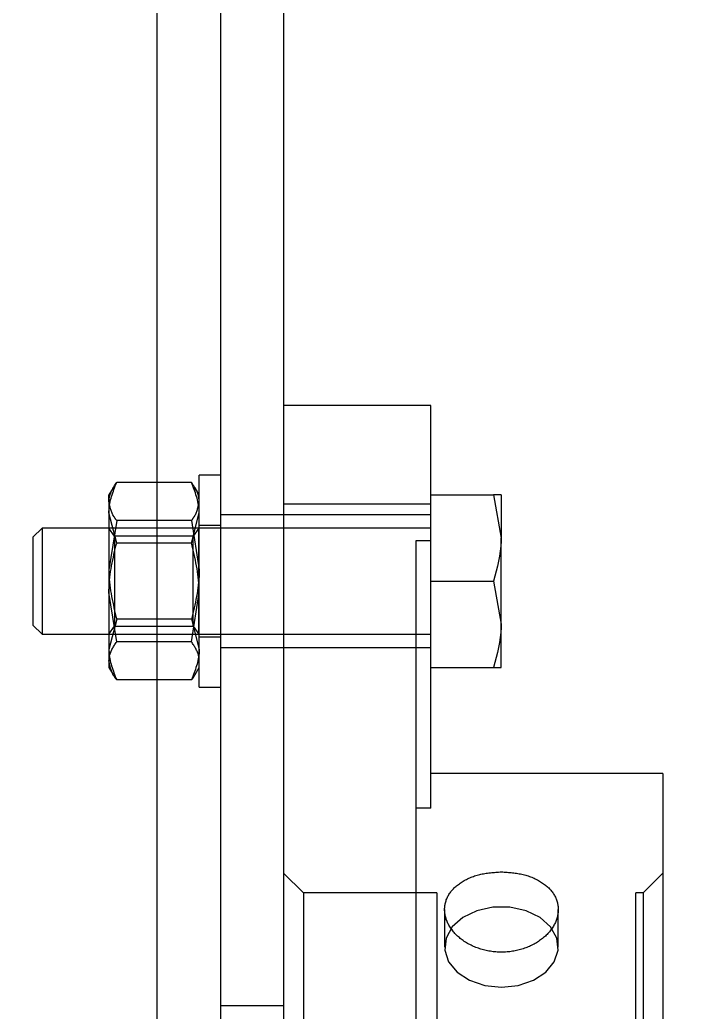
# Model space of a CAD drawing. Header units: metres. Extents: x 0 to 63075, y 0 to 44550.
# Drawn here: x 14584.9 to 14635, y 28958.5 to 29033.3 of the extents above; entities that cross this region are included whole.
import ezdxf

# ---------------------------------------------------------------- set-up
doc = ezdxf.new("R2010")
doc.units = ezdxf.units.M
doc.header["$LTSCALE"] = 75
doc.linetypes.add('HIDDEN2', pattern=[4.7625, 3.175, -1.5875])
for name, color, linetype in [('SDM', 7, 'Continuous'), ('SL1', 8, 'Continuous'), ('SL4', 4, 'Continuous'), ('ST1', 7, 'HIDDEN2')]:
    doc.layers.add(name, color=color, linetype=linetype)

# ---------------------------------------------------------------- blocks, each defined once
blk = doc.blocks.new('A$C29c634ac')
at = {"layer": 'SL1'}
for radius, start, end in [(1821.5, 111.633291, 68.366709), (1758, 110.233541, 69.766459), (1758, 110.234334, 69.765666), (1750, 110.330114, 69.669886)]:
    blk.add_arc((6310.008, 7583.117), radius, start, end, dxfattribs=at)
blk = doc.blocks.new('A$Ca53c419a')
at = {"layer": 'SL4'}
for p, q in [((4459.475, 215.76), (4614.715, 215.76)), ((4619.715, 206.235), (3669.713, 206.235)), ((4567.034, 206.235), (4567.034, 195.135)), ((4574.463, 195.135), (4574.463, 206.235)), ((4527.091, 196.245), (4564.279, 196.245)), ((4544.108, 195.135), (4544.108, 196.245)), ((4564.279, 196.245), (4564.279, 195.135)), ((4544.108, 195.135), (4564.279, 195.135)), ((4546.713, 177.635), (4546.713, 195.135)), ((4554.713, 195.135), (4554.713, 190.416)), ((4561.213, 195.135), (4561.213, 190.416)), ((4564.279, 195.135), (4567.034, 195.135)), ((4567.034, 195.135), (4574.463, 195.135)), ((4567.713, 195.135), (4567.713, 190.416)), ((4561.213, 190.416), (4557.963, 189.835)), ((4567.713, 190.416), (4564.463, 189.835)), ((4554.713, 189.835), (4557.963, 189.835)), ((4557.963, 189.835), (4564.463, 189.835)), ((4567.713, 189.835), (4564.463, 189.835)), ((4546.713, 177.635), (4476.713, 177.635))]:
    blk.add_line(p, q, dxfattribs=at)
for points, knots in [([(4557.963, 189.835), (4557.885, 189.836), (4556.788, 189.844), (4555.712, 190.14), (4554.713, 190.416)], [0, 0, 0, 0, 0.0702148, 1, 1, 1, 1]), ([(4554.713, 190.416), (4554.713, 190.181), (4554.713, 189.871), (4554.713, 189.842), (4554.713, 189.835)], [0, 0, 0, 0, 0.758149, 1, 1, 1, 1]), ([(4564.463, 189.835), (4564.385, 189.836), (4563.288, 189.844), (4562.212, 190.14), (4561.213, 190.416)], [0, 0, 0, 0, 0.070215, 1, 1, 1, 1]), ([(4567.713, 189.835), (4567.713, 189.842), (4567.713, 189.871), (4567.713, 190.181), (4567.713, 190.416)], [0, 0, 0, 0, 0.241851, 1, 1, 1, 1])]:
    blk.add_open_spline(points, degree=3, knots=knots, dxfattribs=at)
at = {"layer": 'ST1'}
for p, q in [((4557.903, 225.135), (4557.213, 224.445)), ((4565.213, 224.445), (4557.213, 224.445)), ((4557.213, 224.445), (4557.213, 195.135)), ((4564.522, 225.135), (4557.903, 225.135)), ((4565.213, 224.445), (4564.522, 225.135)), ((4565.213, 195.135), (4565.213, 224.445)), ((4554.713, 219.397), (4554.176, 219.088)), ((4556.054, 219.397), (4554.713, 219.397)), ((4558.338, 218.817), (4556.054, 219.397)), ((4562.058, 219.397), (4556.054, 219.397)), ((4556.646, 218.817), (4560.367, 219.397)), ((4557.213, 219.397), (4557.813, 218.977)), ((4565.779, 218.817), (4562.058, 219.397)), ((4567.217, 219.397), (4562.058, 219.397)), ((4564.087, 218.817), (4566.371, 219.397)), ((4564.613, 218.977), (4565.213, 219.397)), ((4567.217, 219.397), (4567.713, 219.397)), ((4568.249, 219.088), (4567.713, 219.397)), ((4553.771, 213.178), (4553.771, 218.817)), ((4556.646, 213.178), (4556.646, 218.817)), ((4564.353, 218.977), (4557.813, 218.977)), ((4557.813, 218.977), (4557.813, 213.043)), ((4558.338, 213.178), (4558.338, 218.817)), ((4564.087, 213.178), (4564.087, 218.817)), ((4564.613, 218.977), (4564.353, 218.977)), ((4564.613, 213.043), (4564.613, 218.977)), ((4565.779, 213.178), (4565.779, 218.817)), ((4568.654, 213.178), (4568.654, 218.817)), ((4558.338, 213.178), (4556.054, 212.597)), ((4556.646, 213.178), (4560.367, 212.597)), ((4565.779, 213.178), (4562.058, 212.597)), ((4564.087, 213.178), (4566.371, 212.597)), ((4553.213, 212.597), (4569.213, 212.597)), ((4553.213, 212.597), (4553.213, 210.997)), ((4554.176, 212.907), (4554.713, 212.597)), ((4557.013, 212.597), (4557.013, 210.997)), ((4557.813, 213.043), (4557.213, 212.623)), ((4557.213, 212.623), (4564.907, 212.623)), ((4557.213, 212.623), (4557.213, 212.597)), ((4557.813, 213.043), (4564.613, 213.043)), ((4565.213, 212.623), (4564.613, 213.043)), ((4564.907, 212.623), (4565.213, 212.623)), ((4565.213, 212.597), (4565.213, 212.623)), ((4565.413, 210.997), (4565.413, 212.597)), ((4567.713, 212.597), (4568.249, 212.907)), ((4569.213, 210.997), (4569.213, 212.597)), ((4669.713, 210.997), (3669.713, 210.997)), ((4529.213, 206.235), (4529.213, 210.997)), ((4556.213, 210.997), (4556.213, 206.235)), ((4566.213, 206.235), (4566.213, 210.997)), ((4537.713, 204.735), (4539.213, 206.235)), ((4556.213, 206.235), (4556.213, 195.135)), ((4566.213, 195.135), (4566.213, 206.235)), ((4567.034, 206.235), (4567.034, 195.135)), ((4537.713, 204.735), (4485.713, 204.735)), ((4537.713, 194.685), (4537.713, 204.735)), ((4537.713, 194.685), (4485.713, 194.685)), ((4536.461, 194.094), (4533.633, 194.094)), ((4533.633, 185.528), (4536.461, 185.528)), ((4485.713, 179.685), (4537.713, 179.685)), ((4537.713, 179.135), (4537.713, 179.685)), ((4537.713, 179.135), (4485.713, 179.135)), ((4539.213, 177.635), (4537.713, 179.135))]:
    blk.add_line(p, q, dxfattribs=at)
at = {"layer": 'ST1', "flags": 128}
blk.add_lwpolyline([(4530.604, 189.811), (4530.739, 188.549), (4531.131, 187.399), (4531.745, 186.463), (4532.526, 185.824), (4533.406, 185.54), (4534.307, 185.636), (4535.147, 186.102), (4535.853, 186.898), (4536.361, 187.953), (4536.628, 189.173), (4536.628, 190.45), (4536.361, 191.67), (4535.853, 192.725), (4535.147, 193.521), (4534.307, 193.987), (4533.406, 194.082), (4532.526, 193.798), (4531.745, 193.16), (4531.131, 192.224), (4530.739, 191.074), (4530.604, 189.811)], dxfattribs=at)
at = {"layer": 'ST1'}
for points, knots in [([(4556.054, 219.397), (4556, 219.397), (4555.229, 219.389), (4554.473, 219.092), (4553.771, 218.817)], [0, 0, 0, 0, 0.070215, 1, 1, 1, 1]), ([(4553.771, 218.817), (4553.891, 218.905), (4554.36, 219.245), (4554.847, 219.332), (4555.208, 219.397)], [0, 0, 0, 0, 0.257551, 1, 1, 1, 1]), ([(4555.208, 219.397), (4555.339, 219.389), (4555.826, 219.357), (4556.299, 219.045), (4556.646, 218.817)], [0, 0, 0, 0, 0.2686336, 1, 1, 1, 1]), ([(4562.058, 219.397), (4561.97, 219.397), (4560.714, 219.389), (4559.482, 219.092), (4558.338, 218.817)], [0, 0, 0, 0, 0.070215, 1, 1, 1, 1]), ([(4560.367, 219.397), (4560.455, 219.397), (4561.711, 219.389), (4562.943, 219.092), (4564.087, 218.817)], [0, 0, 0, 0, 0.0702148, 1, 1, 1, 1]), ([(4565.779, 218.817), (4565.9, 218.905), (4566.368, 219.245), (4566.855, 219.332), (4567.217, 219.397)], [0, 0, 0, 0, 0.2575513, 1, 1, 1, 1]), ([(4566.371, 219.397), (4566.425, 219.397), (4567.196, 219.389), (4567.952, 219.092), (4568.654, 218.817)], [0, 0, 0, 0, 0.070215, 1, 1, 1, 1]), ([(4567.217, 219.397), (4567.347, 219.389), (4567.834, 219.357), (4568.308, 219.045), (4568.654, 218.817)], [0, 0, 0, 0, 0.2686336, 1, 1, 1, 1]), ([(4556.054, 212.597), (4556, 212.598), (4555.229, 212.606), (4554.473, 212.903), (4553.771, 213.178)], [0, 0, 0, 0, 0.070215, 1, 1, 1, 1]), ([(4553.771, 213.178), (4553.89, 213.076), (4554.021, 212.965), (4554.157, 212.925), (4554.169, 212.921)], [0, 0, 0, 0, 0.914803, 1, 1, 1, 1]), ([(4555.208, 212.597), (4555.339, 212.606), (4555.826, 212.638), (4556.299, 212.95), (4556.646, 213.178)], [0, 0, 0, 0, 0.268634, 1, 1, 1, 1]), ([(4562.058, 212.597), (4561.97, 212.598), (4560.714, 212.606), (4559.482, 212.903), (4558.338, 213.178)], [0, 0, 0, 0, 0.0702148, 1, 1, 1, 1]), ([(4560.367, 212.597), (4560.455, 212.598), (4561.711, 212.606), (4562.943, 212.903), (4564.087, 213.178)], [0, 0, 0, 0, 0.070215, 1, 1, 1, 1]), ([(4565.779, 213.178), (4565.9, 213.09), (4566.368, 212.75), (4566.855, 212.663), (4567.217, 212.597)], [0, 0, 0, 0, 0.257551, 1, 1, 1, 1]), ([(4566.371, 212.597), (4566.425, 212.598), (4567.196, 212.606), (4567.952, 212.903), (4568.654, 213.178)], [0, 0, 0, 0, 0.0702148, 1, 1, 1, 1]), ([(4567.217, 212.597), (4567.347, 212.606), (4567.834, 212.638), (4568.308, 212.95), (4568.654, 213.178)], [0, 0, 0, 0, 0.2686336, 1, 1, 1, 1]), ([(4539.304, 189.811), (4539.264, 190.372), (4539.184, 191.495), (4538.561, 192.919), (4537.633, 193.871), (4536.471, 194.206), (4535.251, 193.871), (4534.171, 192.919), (4533.425, 191.495), (4533.158, 189.811), (4533.425, 188.128), (4534.171, 186.704), (4535.251, 185.752), (4536.471, 185.417), (4537.633, 185.752), (4538.561, 186.704), (4539.184, 188.128), (4539.264, 189.25), (4539.304, 189.811)], [0, 0, 0, 0, 0.06249, 0.125, 0.18751, 0.25, 0.31249, 0.375, 0.43751, 0.5, 0.56249, 0.625, 0.68751, 0.75, 0.81249, 0.875, 0.93751, 1, 1, 1, 1])]:
    blk.add_open_spline(points, degree=3, knots=knots, dxfattribs=at)

msp = doc.modelspace()

# ---------------------------------------------------------------- block references
at = {"layer": 'SDM'}
msp.add_blockref('A$C29c634ac', (8259.513, 22668.364), dxfattribs=at)
at = {"layer": 'SDM', "rotation": 90}
msp.add_blockref('A$Ca53c419a', (14811.027, 24429.769), dxfattribs=at)

doc.saveas('drawing.dxf')
